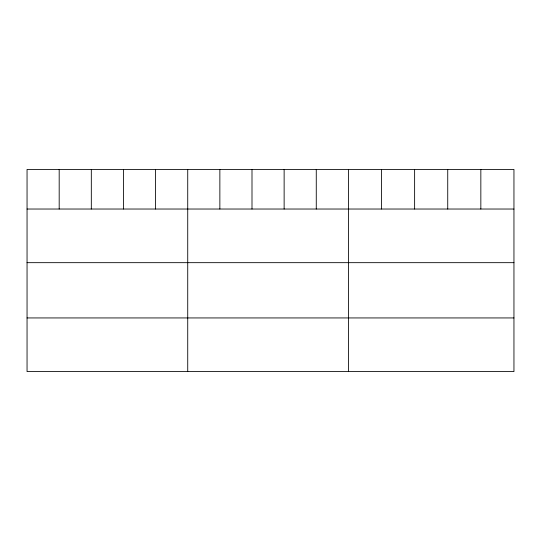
<?xml version="1.0" encoding="UTF-8"?>
<svg xmlns="http://www.w3.org/2000/svg" width="541" height="541" viewBox="0 0 541 541"><rect width="100%" height="100%" fill="white"/><g stroke="black" fill="none" stroke-linecap="round" stroke-linejoin="round"><path stroke-width="0.81" d="M513.95 209.029L513.95 371.579L27.05 371.579L27.05 169.421L513.95 169.421L513.95 209.029L27.05 209.029M27.05 262.669L513.95 262.669M27.05 317.939L513.95 317.939M480.841 169.421L480.841 209.029M447.732 169.421L447.732 209.029M414.622 169.421L414.622 209.029M381.513 169.421L381.513 209.029M348.404 169.421L348.404 371.579M316.269 169.421L316.269 209.029M284.133 169.421L284.133 209.029M251.998 169.421L251.998 209.029M219.862 169.421L219.862 209.029M187.727 169.421L187.727 371.579M155.592 169.421L155.592 209.029M123.456 169.421L123.456 209.029M91.321 169.421L91.321 209.029M59.185 169.421L59.185 209.029"/></g></svg>
